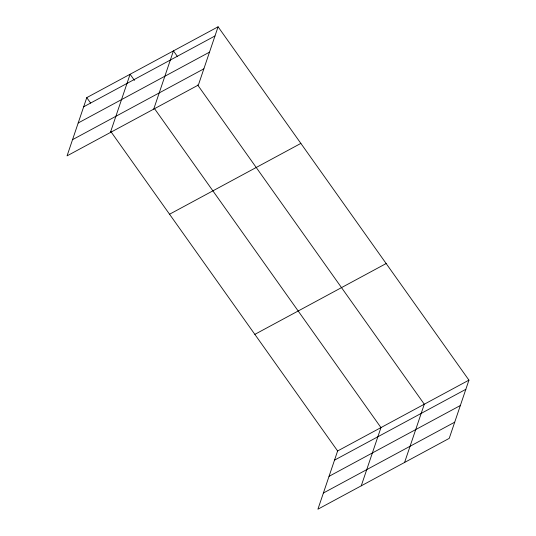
<?xml version="1.0" encoding="UTF-8"?>
<svg xmlns="http://www.w3.org/2000/svg" width="536" height="536" viewBox="0 0 536 536"><rect width="100%" height="100%" fill="white"/><g stroke="black" fill="none" stroke-linecap="round" stroke-linejoin="round"><path stroke-width="0.8" d="M218.085 26.8L86.772 97.626L67.06 155.862L198.374 85.03L218.085 26.8L468.94 380.138L449.228 438.374L317.915 509.2L337.626 450.97L468.94 380.138M110.389 132.486L130.101 74.256L134.462 80.393M153.725 109.116L173.436 50.88L177.309 56.334M361.251 485.83L380.962 427.594L154.308 108.346M404.586 462.454L424.298 404.224L197.643 84.976M83.663 106.798L214.976 35.972M78.182 122.992L209.496 52.16M72.541 139.668L203.854 68.843M169.55 214.233L300.864 143.4M254.848 334.364L386.161 263.538M334.524 460.143L465.838 389.317M329.044 476.33L460.357 405.504M323.396 493.013L454.709 422.18M86.772 97.626L90.644 103.079M110.972 131.722L337.626 450.97"/></g></svg>
